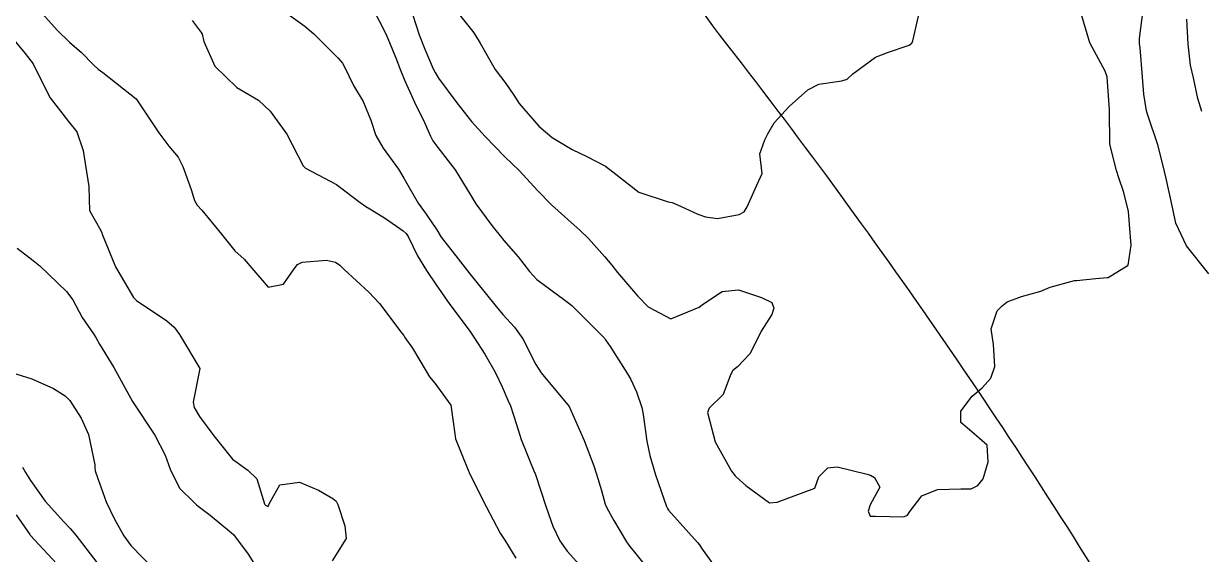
# Model space of a CAD drawing. Header units: metres. Extents: x 298520 to 308411, y 7433745 to 7450750.
# Drawn here: x 302740.8 to 302811, y 7441281.1 to 7441312.7 of the extents above; entities that cross this region are included whole.
import ezdxf

# ---------------------------------------------------------------- set-up
doc = ezdxf.new("R2010")
doc.units = ezdxf.units.M
doc.header["$LTSCALE"] = 10
for name, color, linetype in [('Curvas de Nivel 1m', 11, 'Continuous'), ('Curvas de Nivel 5m', 15, 'Continuous'), ('Hidrografia', 140, 'Continuous')]:
    doc.layers.add(name, color=color, linetype=linetype)

msp = doc.modelspace()

# ---------------------------------------------------------------- linework, layer by layer
at = {"layer": 'Curvas de Nivel 1m', "flags": 128}
for points, elevation in [([(302766.169, 7441313.954), (302767.567, 7441312.188), (302767.74, 7441311.938), (302768.007, 7441311.487), (302768.915, 7441309.926), (302769.535, 7441309.086), (302770.016, 7441308.401), (302770.344, 7441307.908), (302771.503, 7441306.544), (302772.309, 7441305.882), (302773.486, 7441305.174), (302774.371, 7441304.746), (302775.476, 7441304.174), (302775.902, 7441303.836), (302777.455, 7441302.634), (302779.198, 7441302.051), (302779.446, 7441302.006), (302779.947, 7441301.792), (302780.977, 7441301.315), (302781.437, 7441301.166), (302782.136, 7441301.063), (302783.438, 7441301.294), (302783.723, 7441301.465), (302783.91, 7441301.745), (302784.376, 7441302.824), (302784.805, 7441303.737), (302784.658, 7441304.912), (302784.967, 7441305.735), (302785.137, 7441306.095), (302785.508, 7441306.747), (302786.415, 7441307.717), (302787.528, 7441308.723), (302788.18, 7441309.047), (302789.537, 7441309.257), (302789.862, 7441309.351), (302790.205, 7441309.67), (302791.553, 7441310.656), (302792.262, 7441310.936), (302793.56, 7441311.381), (302793.708, 7441311.482), (302793.766, 7441311.628), (302794.108, 7441313.102)], 724), ([(302741.584, 7441313.649), (302742.854, 7441312.237), (302743.556, 7441311.558), (302744.272, 7441310.941), (302744.992, 7441310.208), (302745.278, 7441309.942), (302745.538, 7441309.745), (302747.523, 7441308.18), (302748.872, 7441306.166), (302749.485, 7441305.371), (302750.038, 7441304.711), (302750.308, 7441304.147), (302750.8, 7441302.793), (302751.011, 7441302.136), (302751.159, 7441301.853), (302751.437, 7441301.559), (302752.618, 7441300.118), (302753.413, 7441299.13), (302753.954, 7441298.647), (302754.421, 7441298.095), (302755.386, 7441296.971), (302756.309, 7441297.151), (302756.938, 7441298.065), (302757.14, 7441298.328), (302757.407, 7441298.469), (302758.869, 7441298.584), (302759.407, 7441298.466), (302759.661, 7441298.291), (302759.921, 7441298.032), (302761.383, 7441296.67), (302762.011, 7441296.004), (302763.355, 7441294.245), (302763.464, 7441294.099), (302763.535, 7441293.987), (302763.978, 7441293.346), (302764.803, 7441291.968), (302764.991, 7441291.637), (302765.316, 7441291.263), (302766.268, 7441289.95), (302766.421, 7441288.82), (302766.539, 7441287.947), (302767.257, 7441286.183), (302767.364, 7441285.939), (302767.461, 7441285.728), (302768.379, 7441283.929), (302769.209, 7441282.348), (302769.475, 7441281.916), (302770.139, 7441280.852)], 729), ([(302756.109, 7441313.551), (302757.57, 7441312.505), (302758.104, 7441312.055), (302759.549, 7441310.607), (302759.809, 7441310.3), (302759.954, 7441310.034), (302760.471, 7441308.965), (302761.056, 7441308.017), (302761.506, 7441306.91), (302761.804, 7441306.007), (302762.241, 7441305.247), (302763.15, 7441303.993), (302763.465, 7441303.456), (302764.323, 7441301.977), (302764.794, 7441301.327), (302765.427, 7441300.379), (302765.695, 7441299.957), (302766.694, 7441298.664), (302767.262, 7441297.941), (302767.4, 7441297.769), (302768.876, 7441295.925), (302769.367, 7441295.346), (302770.052, 7441294.602), (302770.543, 7441293.902), (302771.33, 7441292.372), (302771.639, 7441291.887), (302773.303, 7441289.87), (302774.203, 7441287.861), (302774.778, 7441286.337), (302774.946, 7441285.853), (302775.243, 7441284.875), (302775.456, 7441284.068), (302775.544, 7441283.845), (302775.963, 7441283.098), (302776.724, 7441281.827), (302776.919, 7441281.543), (302777.197, 7441281.201), (302778.331, 7441279.809)], 727), ([(302761.587, 7441313.624), (302762.41, 7441312.002), (302763.027, 7441310.516), (302763.228, 7441309.993), (302763.535, 7441309.245), (302763.915, 7441308.372), (302764.105, 7441307.981), (302764.699, 7441306.778), (302765.06, 7441305.966), (302765.203, 7441305.677), (302765.486, 7441305.276), (302766.531, 7441303.949), (302767.45, 7441302.427), (302767.754, 7441301.937), (302768.707, 7441300.65), (302769.273, 7441299.922), (302769.421, 7441299.748), (302770.279, 7441298.774), (302770.943, 7441297.897), (302771.396, 7441297.437), (302773.059, 7441296.192), (302773.374, 7441295.961), (302773.485, 7441295.869), (302775.354, 7441294.008), (302775.427, 7441293.922), (302775.482, 7441293.848), (302775.752, 7441293.439), (302776.779, 7441291.828), (302776.978, 7441291.483), (302777.312, 7441290.755), (302777.641, 7441289.817), (302777.719, 7441289.395), (302777.93, 7441287.814), (302778.119, 7441286.963), (302778.453, 7441285.808), (302779.116, 7441283.919), (302779.172, 7441283.801), (302779.232, 7441283.717), (302780.956, 7441281.774), (302781.065, 7441281.636), (302781.2, 7441281.454), (302782.403, 7441279.758)], 726), ([(302811.398, 7441297.759), (302810.07, 7441299.434), (302809.436, 7441300.786), (302809.283, 7441301.442), (302809.244, 7441301.644), (302808.846, 7441303.446), (302808.66, 7441304.269), (302808.357, 7441305.451), (302807.759, 7441307.209), (302807.686, 7441307.458), (302807.528, 7441308.453), (302807.443, 7441309.462), (302807.313, 7441311.216), (302807.276, 7441311.464), (302807.267, 7441311.765), (302807.483, 7441313.462)], 726), ([(302750.872, 7441312.839), (302751.409, 7441312.132), (302751.459, 7441312.028), (302751.557, 7441311.588), (302752.209, 7441310.123), (302753.53, 7441308.86), (302754.004, 7441308.579), (302754.809, 7441308.091), (302755.513, 7441307.442), (302756.497, 7441306.07), (302757.474, 7441304.19), (302757.616, 7441304.059), (302759.458, 7441303.074), (302760.866, 7441302.019), (302761.197, 7441301.771), (302761.439, 7441301.629), (302762.367, 7441301.067), (302763.426, 7441300.333), (302763.605, 7441300.168), (302763.718, 7441299.986), (302764.276, 7441298.842), (302764.813, 7441297.969), (302765.39, 7441297.105), (302766.213, 7441295.952), (302767.358, 7441294.407), (302767.678, 7441293.937), (302768.29, 7441292.979), (302768.909, 7441291.924), (302769.314, 7441291.045), (302769.652, 7441290.26), (302769.81, 7441289.912), (302770.183, 7441288.798), (302770.449, 7441287.903), (302771.254, 7441285.956), (302771.283, 7441285.89), (302771.307, 7441285.835), (302771.949, 7441283.883), (302772.348, 7441282.746), (302772.746, 7441281.875), (302773.197, 7441281.267), (302774.466, 7441279.857)], 728), ([(302810.98, 7441307.418), (302810.744, 7441308.203), (302810.485, 7441309.426), (302810.304, 7441310.182), (302810.174, 7441311.431), (302810.095, 7441312.922)], 727), ([(302740.448, 7441299.299), (302741.406, 7441298.552), (302741.787, 7441298.246), (302743.38, 7441296.722), (302743.756, 7441296.224), (302744.316, 7441295.17), (302744.987, 7441294.205), (302745.13, 7441293.983), (302745.347, 7441293.585), (302746.197, 7441292.191), (302747.303, 7441290.18), (302748.643, 7441288.166), (302749.265, 7441286.973), (302749.554, 7441286.155), (302750.116, 7441285.021), (302750.997, 7441284.134), (302751.127, 7441284.026), (302751.231, 7441283.947), (302751.942, 7441283.407), (302753.215, 7441282.355), (302753.337, 7441282.231), (302753.437, 7441282.107), (302754.206, 7441281.086), (302754.842, 7441280.085)], 731), ([(302739.53, 7441292.077), (302741.322, 7441291.529), (302742.602, 7441290.949), (302743.307, 7441290.514), (302743.578, 7441290.226), (302744.262, 7441289.185), (302744.701, 7441288.209), (302745.062, 7441286.397), (302745.069, 7441286.203), (302745.092, 7441286.043), (302745.247, 7441285.596), (302745.752, 7441284.195), (302746.233, 7441283.18), (302746.8, 7441282.184), (302747.204, 7441281.604), (302748.623, 7441280.166)], 732), ([(302740.764, 7441286.257), (302740.951, 7441285.955), (302741.245, 7441285.472), (302742.116, 7441284.241), (302743.221, 7441283.01), (302743.61, 7441282.617), (302743.947, 7441282.219), (302745.189, 7441280.589)], 733), ([(302740.394, 7441283.432), (302741.193, 7441282.25), (302741.213, 7441282.226), (302743.061, 7441280.231)], 734)]:
    msp.add_lwpolyline(points, dxfattribs=dict(at, elevation=elevation))
at = {"layer": 'Curvas de Nivel 5m', "flags": 128}
for points, elevation in [([(302763.799, 7441313.777), (302764.384, 7441311.978), (302764.711, 7441311.129), (302765.22, 7441309.965), (302765.327, 7441309.749), (302765.537, 7441309.411), (302766.616, 7441307.949), (302767.506, 7441306.827), (302768.311, 7441305.932), (302769.481, 7441304.726), (302769.891, 7441304.328), (302770.325, 7441303.907), (302771.455, 7441302.706), (302772.261, 7441301.882), (302773.432, 7441300.812), (302773.939, 7441300.374), (302774.455, 7441299.86), (302775.412, 7441298.794), (302775.853, 7441298.289), (302776.197, 7441297.838), (302777.383, 7441296.467), (302778.005, 7441295.814), (302779.366, 7441295.082), (302781.044, 7441295.775), (302781.23, 7441295.917), (302781.377, 7441296.031), (302782.425, 7441296.722), (302783.389, 7441296.806), (302784.762, 7441296.357), (302785.378, 7441296.053), (302785.49, 7441295.728), (302785.369, 7441295.357), (302784.737, 7441294.359), (302784.446, 7441293.739), (302784.068, 7441293.017), (302783.33, 7441292.225), (302783.058, 7441292.022), (302782.924, 7441291.754), (302782.473, 7441290.597), (302781.653, 7441289.767), (302781.541, 7441289.527), (302781.998, 7441287.763), (302782.982, 7441286.028), (302783.19, 7441285.751), (302783.252, 7441285.684), (302783.822, 7441285.17), (302785.237, 7441284.146), (302785.701, 7441284.187), (302787.243, 7441284.752), (302787.931, 7441285.009), (302788.183, 7441285.691), (302788.718, 7441286.228), (302789.262, 7441286.278), (302791.053, 7441285.856), (302791.255, 7441285.798), (302791.496, 7441285.648), (302791.811, 7441285.08), (302791.237, 7441284.027), (302791.108, 7441283.652), (302791.229, 7441283.36), (302791.525, 7441283.35), (302793.228, 7441283.305), (302793.455, 7441283.402), (302793.598, 7441283.626), (302794.302, 7441284.559), (302795.246, 7441284.946), (302796.633, 7441284.976), (302797.247, 7441284.984), (302797.65, 7441285.175), (302797.954, 7441285.573), (302798.261, 7441286.577), (302798.194, 7441287.571), (302797.291, 7441288.36), (302796.622, 7441288.916), (302796.621, 7441289.59), (302797.312, 7441290.488), (302797.9, 7441290.991), (302798.419, 7441291.569), (302798.647, 7441292.253), (302798.567, 7441293.568), (302798.433, 7441294.499), (302798.796, 7441295.566), (302799.084, 7441295.856), (302799.381, 7441296.111), (302800.247, 7441296.412), (302801.385, 7441296.734), (302801.944, 7441296.967), (302803.391, 7441297.363), (302803.52, 7441297.38), (302804.666, 7441297.497), (302805.342, 7441297.543), (302805.394, 7441297.548), (302806.602, 7441298.275), (302806.768, 7441299.47), (302806.675, 7441300.711), (302806.614, 7441301.472), (302806.332, 7441302.605), (302806.032, 7441303.482), (302805.907, 7441303.913), (302805.493, 7441305.49), (302805.476, 7441307.49), (302805.478, 7441307.526), (302805.348, 7441309.492), (302805.217, 7441309.822), (302804.317, 7441311.502), (302803.785, 7441313.313)], 725), ([(302739.78, 7441312.268), (302740.924, 7441310.882), (302741.391, 7441310.252), (302741.54, 7441309.972), (302742.418, 7441308.241), (302743.502, 7441306.829), (302743.993, 7441306.223), (302744.377, 7441305.111), (302744.524, 7441304.214), (302744.708, 7441302.957), (302744.726, 7441302.211), (302744.762, 7441301.536), (302745.424, 7441300.346), (302745.479, 7441300.199), (302745.503, 7441300.118), (302746.299, 7441298.191), (302747.376, 7441296.356), (302747.552, 7441296.178), (302749.361, 7441294.965), (302749.794, 7441294.59), (302750.112, 7441294.149), (302751.323, 7441292.13), (302750.931, 7441290.136), (302750.988, 7441289.823), (302751.294, 7441289.283), (302752.159, 7441288.121), (302753.262, 7441286.744), (302754.179, 7441286.096), (302754.725, 7441285.565), (302755.18, 7441284.081), (302755.198, 7441284.046), (302755.232, 7441284.012), (302755.388, 7441283.921), (302755.458, 7441284.078), (302756.092, 7441285.224), (302757.246, 7441285.382), (302758.391, 7441284.899), (302759.237, 7441284.401), (302759.436, 7441284.238), (302759.545, 7441284.035), (302759.961, 7441282.77), (302760.041, 7441282.028), (302759.193, 7441280.702)], 730)]:
    msp.add_lwpolyline(points, dxfattribs=dict(at, elevation=elevation))
at = {"layer": 'Hidrografia', "elevation": 714.2}
msp.add_lwpolyline([(302772.757, 7441330.775, 0.094308), (302782.682, 7441311.429, -0.030405), (302808.106, 7441274.366, -0.087071), (302837.462, 7441197.943, -0.083785), (302838.063, 7441174.696, 0.204318), (302842.627, 7441157.665, -0.120089), (302845.653, 7441150.992, -0.259066), (302844.729, 7441148.206, 0.492011), (302845.239, 7441142.377, -0.500527), (302845.447, 7441139.555, 0.577088), (302845.975, 7441136.843, -0.254578), (302862.949, 7441118.275, -0.008333), (302869.973, 7441087.626, -0.04711), (302872.659, 7441064.271, 0.153858), (302888.485, 7441017.404), (302895.894, 7441015.978, 0.052672), (302904.016, 7441015.288, -0.299555), (302906.316, 7441013.841, -0.056727), (302909.457, 7441004.16, 0.133793), (302914.38, 7440994.379, -0.080591), (302923.506, 7440980.191, -0.18982), (302923.916, 7440968.652, 0.029065), (302919.96, 7440954.97)], format="xyb", dxfattribs=at)

doc.saveas('drawing.dxf')
